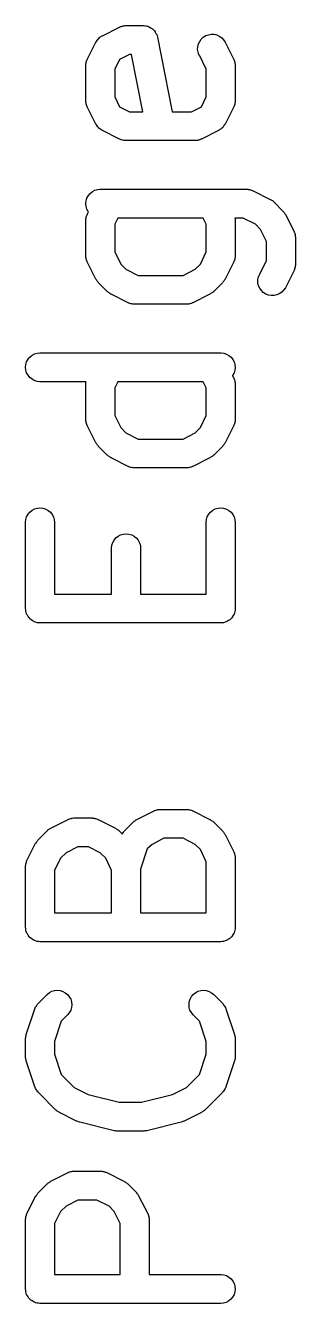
# Model space of a CAD drawing. Extents: x 103.6 to 170.3, y -92 to -56.3.
# Drawn here: x 103.632 to 104.379, y -75.964 to -72.432 of the extents above; entities that cross this region are included whole.
import ezdxf

# ---------------------------------------------------------------- set-up
doc = ezdxf.new("R2010")
doc.units = 0
doc.header["$MEASUREMENT"] = 0
doc.layers.add('BLACK', color=7, linetype='CONTINUOUS')

msp = doc.modelspace()

# ---------------------------------------------------------------- linework, layer by layer
at = {"layer": 'BLACK', "linetype": 'CONTINUOUS'}
for p, q in [((103.845, -72.4599), (103.892, -72.4361)), ((103.892, -72.4361), (103.893, -72.4359)), ((103.893, -72.4359), (103.894, -72.4355)), ((103.894, -72.4355), (103.895, -72.4349)), ((103.895, -72.4349), (103.898, -72.4341)), ((103.898, -72.4341), (103.9, -72.4332)), ((103.9, -72.4332), (103.901, -72.433)), ((103.901, -72.433), (103.903, -72.4327)), ((103.903, -72.4327), (103.905, -72.4324)), ((103.905, -72.4324), (103.908, -72.432)), ((103.908, -72.432), (103.909, -72.432)), ((103.909, -72.432), (103.91, -72.4319)), ((103.91, -72.4319), (103.958, -72.4319)), ((103.958, -72.4319), (103.962, -72.4323)), ((103.958, -72.4319), (103.958, -72.4319)), ((103.958, -72.4319), (103.958, -72.4319)), ((103.958, -72.4319), (103.958, -72.4319)), ((103.962, -72.4323), (103.966, -72.4327)), ((103.966, -72.4327), (103.966, -72.4328)), ((103.966, -72.4328), (103.966, -72.4328)), ((103.966, -72.4328), (103.97, -72.4339)), ((103.97, -72.4339), (103.973, -72.435)), ((103.973, -72.435), (103.973, -72.4351)), ((103.973, -72.4351), (103.974, -72.4351)), ((103.974, -72.4351), (103.977, -72.4369)), ((103.977, -72.4369), (103.98, -72.4387)), ((103.98, -72.4387), (103.98, -72.4388)), ((103.98, -72.4388), (103.981, -72.4389)), ((103.981, -72.4389), (103.983, -72.4413)), ((103.983, -72.4413), (103.986, -72.4437)), ((103.986, -72.4437), (103.986, -72.4438)), ((103.986, -72.4438), (103.986, -72.4439)), ((103.986, -72.4439), (103.989, -72.4468)), ((103.989, -72.4468), (103.991, -72.4497)), ((103.803, -72.5254), (103.827, -72.4778)), ((103.827, -72.4773), (103.828, -72.4766)), ((103.827, -72.4778), (103.827, -72.4773)), ((103.828, -72.4758), (103.83, -72.4733)), ((103.828, -72.4766), (103.828, -72.4758)), ((103.83, -72.4733), (103.831, -72.4708)), ((103.831, -72.4708), (103.832, -72.4702)), ((103.832, -72.4695), (103.835, -72.4674)), ((103.832, -72.4702), (103.832, -72.4695)), ((103.835, -72.4674), (103.837, -72.4652)), ((103.837, -72.4652), (103.838, -72.4647)), ((103.838, -72.4641), (103.841, -72.4625)), ((103.838, -72.4647), (103.838, -72.4641)), ((103.841, -72.4625), (103.843, -72.4607)), ((103.843, -72.4607), (103.844, -72.4604)), ((103.844, -72.4604), (103.845, -72.4599)), ((103.991, -72.4497), (103.991, -72.4499)), ((103.991, -72.4499), (103.991, -72.45)), ((103.991, -72.45), (103.993, -72.4534)), ((103.993, -72.4534), (103.995, -72.4566)), ((103.995, -72.4566), (103.995, -72.4568)), ((103.995, -72.4568), (103.995, -72.4569)), ((103.995, -72.4569), (103.996, -72.4605)), ((103.996, -72.4605), (103.997, -72.4641)), ((103.997, -72.4641), (104.038, -72.67)), ((104.109, -72.4903), (104.111, -72.4827)), ((104.111, -72.4827), (104.114, -72.4756)), ((104.114, -72.4756), (104.118, -72.4692)), ((104.118, -72.4692), (104.124, -72.4639)), ((104.124, -72.4639), (104.131, -72.4598)), ((104.131, -72.4598), (104.138, -72.4571)), ((104.138, -72.4571), (104.146, -72.4558)), ((104.146, -72.4558), (104.154, -72.456)), ((104.154, -72.456), (104.161, -72.4578)), ((104.161, -72.4578), (104.168, -72.461)), ((104.168, -72.461), (104.175, -72.4655)), ((104.175, -72.4655), (104.18, -72.4712)), ((104.18, -72.4712), (104.184, -72.4778)), ((104.184, -72.4778), (104.208, -72.5254)), ((103.92, -72.5119), (103.892, -72.5255)), ((103.925, -72.5119), (103.92, -72.5119)), ((103.957, -72.67), (103.925, -72.5119)), ((104.108, -72.4981), (104.109, -72.4903)), ((104.11, -72.5058), (104.108, -72.4981)), ((104.112, -72.5131), (104.11, -72.5058)), ((104.113, -72.5136), (104.112, -72.5131)), ((104.132, -72.5528), (104.113, -72.5136)), ((103.799, -72.5377), (103.8, -72.535)), ((103.799, -72.5404), (103.799, -72.5377)), ((103.799, -72.5416), (103.799, -72.5404)), ((103.799, -72.5428), (103.799, -72.5416)), ((103.799, -72.5433), (103.799, -72.5428)), ((103.799, -72.6386), (103.799, -72.5433)), ((103.8, -72.5327), (103.801, -72.5302)), ((103.8, -72.5339), (103.8, -72.5327)), ((103.8, -72.535), (103.8, -72.5339)), ((103.801, -72.5302), (103.802, -72.5276)), ((103.802, -72.5276), (103.803, -72.5265)), ((103.803, -72.5265), (103.803, -72.5254)), ((103.892, -72.5255), (103.879, -72.5528)), ((103.879, -72.5528), (103.879, -72.6291)), ((104.132, -72.6291), (104.132, -72.5528)), ((104.208, -72.5254), (104.208, -72.5259)), ((104.208, -72.5259), (104.209, -72.527)), ((104.209, -72.527), (104.209, -72.5281)), ((104.209, -72.5281), (104.21, -72.5307)), ((104.21, -72.5307), (104.211, -72.5333)), ((104.211, -72.5333), (104.211, -72.5344)), ((104.211, -72.5344), (104.211, -72.5356)), ((104.211, -72.5356), (104.212, -72.5383)), ((104.212, -72.5383), (104.212, -72.541)), ((104.212, -72.541), (104.212, -72.5422)), ((104.212, -72.5422), (104.212, -72.5433)), ((104.212, -72.5433), (104.212, -72.6386)), ((103.799, -72.6397), (103.799, -72.6386)), ((103.799, -72.6409), (103.799, -72.6397)), ((103.799, -72.6436), (103.799, -72.6409)), ((103.8, -72.6463), (103.799, -72.6436)), ((103.8, -72.6475), (103.8, -72.6463)), ((103.8, -72.6486), (103.8, -72.6475)), ((103.801, -72.6512), (103.8, -72.6486)), ((103.802, -72.6538), (103.801, -72.6512)), ((103.802, -72.6549), (103.802, -72.6538)), ((103.803, -72.656), (103.802, -72.6549)), ((103.803, -72.6565), (103.803, -72.656)), ((103.827, -72.7041), (103.803, -72.6565)), ((103.879, -72.6291), (103.892, -72.6564)), ((103.892, -72.6564), (103.92, -72.67)), ((104.091, -72.67), (104.119, -72.6564)), ((104.119, -72.6564), (104.132, -72.6291)), ((104.208, -72.6565), (104.184, -72.7041)), ((104.209, -72.6543), (104.208, -72.6554)), ((104.208, -72.6554), (104.208, -72.6565)), ((104.21, -72.6517), (104.209, -72.6543)), ((104.211, -72.6492), (104.21, -72.6517)), ((104.212, -72.6442), (104.211, -72.6469)), ((104.211, -72.6469), (104.211, -72.648)), ((104.211, -72.648), (104.211, -72.6492)), ((104.212, -72.6386), (104.212, -72.6391)), ((104.212, -72.6391), (104.212, -72.6403)), ((104.212, -72.6403), (104.212, -72.6415)), ((104.212, -72.6415), (104.212, -72.6442)), ((103.92, -72.67), (103.957, -72.67)), ((104.038, -72.67), (104.091, -72.67)), ((103.827, -72.7048), (103.827, -72.7041)), ((103.828, -72.7056), (103.827, -72.7048)), ((103.829, -72.7081), (103.828, -72.7056)), ((103.831, -72.7107), (103.829, -72.7081)), ((103.832, -72.7113), (103.831, -72.7107)), ((103.832, -72.712), (103.832, -72.7113)), ((103.834, -72.7141), (103.832, -72.712)), ((103.836, -72.7164), (103.834, -72.7141)), ((103.837, -72.7169), (103.836, -72.7164)), ((103.838, -72.7175), (103.837, -72.7169)), ((103.84, -72.7191), (103.838, -72.7175)), ((103.843, -72.7209), (103.84, -72.7191)), ((103.844, -72.7212), (103.843, -72.7209)), ((103.844, -72.7217), (103.844, -72.7212)), ((103.845, -72.722), (103.844, -72.7217)), ((103.892, -72.7458), (103.845, -72.722)), ((104.166, -72.722), (104.119, -72.7458)), ((104.167, -72.7215), (104.166, -72.722)), ((104.168, -72.7212), (104.167, -72.7215)), ((104.17, -72.7194), (104.168, -72.7212)), ((104.173, -72.7178), (104.17, -72.7194)), ((104.174, -72.7172), (104.173, -72.7178)), ((104.176, -72.7146), (104.174, -72.7167)), ((104.174, -72.7167), (104.174, -72.7172)), ((104.179, -72.7125), (104.176, -72.7146)), ((104.18, -72.7111), (104.179, -72.7117)), ((104.179, -72.7117), (104.179, -72.7125)), ((104.181, -72.7086), (104.18, -72.7111)), ((104.183, -72.7061), (104.181, -72.7086)), ((104.184, -72.7046), (104.183, -72.7053)), ((104.183, -72.7053), (104.183, -72.7061)), ((104.184, -72.7041), (104.184, -72.7046)), ((103.893, -72.7462), (103.892, -72.7458)), ((103.895, -72.7468), (103.893, -72.7462)), ((103.897, -72.7476), (103.895, -72.7468)), ((103.9, -72.7486), (103.897, -72.7476)), ((103.901, -72.7488), (103.9, -72.7486)), ((103.902, -72.7491), (103.901, -72.7488)), ((103.905, -72.7494), (103.902, -72.7491)), ((103.907, -72.7499), (103.905, -72.7494)), ((103.909, -72.7499), (103.907, -72.7499)), ((103.91, -72.75), (103.909, -72.7499)), ((104.101, -72.75), (103.91, -72.75)), ((103.91, -72.75), (103.91, -72.75)), ((104.102, -72.7499), (104.101, -72.75)), ((104.103, -72.7499), (104.102, -72.7499)), ((104.106, -72.7495), (104.103, -72.7499)), ((104.109, -72.7492), (104.106, -72.7495)), ((104.11, -72.7489), (104.109, -72.7492)), ((104.111, -72.7487), (104.11, -72.7489)), ((104.113, -72.7478), (104.111, -72.7487)), ((104.116, -72.747), (104.113, -72.7478)), ((104.117, -72.7464), (104.116, -72.747)), ((104.118, -72.746), (104.117, -72.7464)), ((104.119, -72.7458), (104.118, -72.746)), ((103.802, -72.9088), (103.806, -72.9019)), ((103.806, -72.9019), (103.811, -72.8959)), ((103.811, -72.8959), (103.817, -72.891)), ((103.817, -72.891), (103.824, -72.8873)), ((103.824, -72.8873), (103.831, -72.885)), ((103.831, -72.885), (103.839, -72.8843)), ((103.839, -72.8843), (104.244, -72.8843)), ((104.244, -72.8843), (104.245, -72.8844)), ((104.244, -72.8843), (104.244, -72.8843)), ((104.245, -72.8844), (104.247, -72.8844)), ((104.247, -72.8844), (104.249, -72.8849)), ((104.249, -72.8849), (104.252, -72.8852)), ((104.252, -72.8852), (104.253, -72.8855)), ((104.253, -72.8855), (104.254, -72.8857)), ((104.254, -72.8857), (104.257, -72.8867)), ((104.257, -72.8867), (104.259, -72.8875)), ((104.259, -72.8875), (104.26, -72.8881)), ((104.26, -72.8881), (104.262, -72.8885)), ((104.262, -72.8885), (104.309, -72.9123)), ((103.799, -72.924), (103.8, -72.9162)), ((103.8, -72.9318), (103.799, -72.924)), ((103.8, -72.9162), (103.802, -72.9088)), ((103.802, -72.9393), (103.8, -72.9318)), ((103.805, -72.9462), (103.802, -72.9393)), ((104.309, -72.9123), (104.31, -72.9126)), ((104.31, -72.9126), (104.312, -72.9138)), ((104.312, -72.9138), (104.313, -72.9149)), ((104.313, -72.9149), (104.315, -72.9159)), ((104.315, -72.9159), (104.316, -72.9168)), ((104.316, -72.9168), (104.318, -72.9184)), ((104.318, -72.9184), (104.32, -72.9198)), ((104.32, -72.9198), (104.343, -72.9436)), ((104.343, -72.9436), (104.344, -72.944)), ((104.344, -72.944), (104.345, -72.9458)), ((103.799, -72.9663), (103.8, -72.9636)), ((103.799, -72.969), (103.799, -72.9663)), ((103.799, -72.9702), (103.799, -72.969)), ((103.799, -72.9713), (103.799, -72.9702)), ((103.799, -72.9719), (103.799, -72.9713)), ((103.799, -73.0671), (103.799, -72.9719)), ((103.8, -72.9613), (103.801, -72.9588)), ((103.8, -72.9625), (103.8, -72.9613)), ((103.8, -72.9636), (103.8, -72.9625)), ((103.801, -72.9588), (103.802, -72.9561)), ((103.802, -72.9561), (103.803, -72.9551)), ((103.803, -72.954), (103.806, -72.9474)), ((103.803, -72.9551), (103.803, -72.954)), ((103.806, -72.9474), (103.805, -72.9462)), ((103.887, -72.9643), (103.879, -72.9813)), ((104.124, -72.9643), (103.887, -72.9643)), ((104.132, -72.9813), (104.124, -72.9643)), ((104.234, -72.9643), (104.211, -72.9643)), ((104.211, -72.9643), (104.212, -72.9669)), ((104.212, -72.9669), (104.212, -72.9696)), ((104.212, -72.9696), (104.212, -72.9707)), ((104.212, -72.9707), (104.212, -72.9719)), ((104.212, -72.9719), (104.212, -73.0671)), ((104.268, -72.981), (104.234, -72.9643)), ((104.345, -72.9458), (104.347, -72.9474)), ((104.347, -72.9474), (104.348, -72.9488)), ((104.348, -72.9488), (104.349, -72.9501)), ((104.349, -72.9501), (104.35, -72.9521)), ((104.35, -72.9521), (104.351, -72.954)), ((104.351, -72.954), (104.375, -73.0016)), ((103.879, -72.9813), (103.879, -73.0577)), ((104.132, -73.0577), (104.132, -72.9813)), ((104.282, -72.9956), (104.268, -72.981)), ((104.299, -73.029), (104.282, -72.9956)), ((104.375, -73.0016), (104.375, -73.0021)), ((104.375, -73.0021), (104.375, -73.0032)), ((104.375, -73.0032), (104.376, -73.0043)), ((104.376, -73.0043), (104.377, -73.0069)), ((104.377, -73.0069), (104.378, -73.0095)), ((104.378, -73.0095), (104.378, -73.0106)), ((104.378, -73.0106), (104.378, -73.0118)), ((104.378, -73.0118), (104.378, -73.0145)), ((104.378, -73.0145), (104.379, -73.0172)), ((104.299, -73.0815), (104.299, -73.029)), ((104.379, -73.0172), (104.379, -73.0184)), ((104.379, -73.0184), (104.379, -73.0195)), ((104.379, -73.0195), (104.379, -73.091)), ((103.799, -73.0683), (103.799, -73.0671)), ((103.799, -73.0695), (103.799, -73.0683)), ((103.799, -73.0722), (103.799, -73.0695)), ((103.8, -73.0749), (103.799, -73.0722)), ((103.8, -73.076), (103.8, -73.0749)), ((103.8, -73.0772), (103.8, -73.076)), ((103.801, -73.0798), (103.8, -73.0772)), ((103.802, -73.0824), (103.801, -73.0798)), ((103.802, -73.0834), (103.802, -73.0824)), ((103.803, -73.0845), (103.802, -73.0834)), ((103.803, -73.085), (103.803, -73.0845)), ((103.827, -73.1326), (103.803, -73.085)), ((103.879, -73.0577), (103.896, -73.0911)), ((104.116, -73.0911), (104.132, -73.0577)), ((104.208, -73.085), (104.184, -73.1326)), ((104.209, -73.0829), (104.208, -73.0839)), ((104.208, -73.0839), (104.208, -73.085)), ((104.21, -73.0803), (104.209, -73.0829)), ((104.211, -73.0777), (104.21, -73.0803)), ((104.212, -73.0727), (104.211, -73.0755)), ((104.211, -73.0755), (104.211, -73.0766)), ((104.211, -73.0766), (104.211, -73.0777)), ((104.212, -73.0671), (104.212, -73.0677)), ((104.212, -73.0677), (104.212, -73.0689)), ((104.212, -73.0689), (104.212, -73.07)), ((104.212, -73.07), (104.212, -73.0727)), ((104.279, -73.1207), (104.299, -73.0815)), ((103.896, -73.0911), (103.91, -73.1057)), ((103.91, -73.1057), (103.944, -73.1224)), ((104.068, -73.1224), (104.101, -73.1057)), ((104.101, -73.1057), (104.116, -73.0911)), ((104.375, -73.1088), (104.351, -73.1565)), ((104.376, -73.1067), (104.375, -73.1077)), ((104.375, -73.1077), (104.375, -73.1088)), ((104.377, -73.1016), (104.376, -73.1041)), ((104.376, -73.1041), (104.376, -73.1067)), ((104.378, -73.1004), (104.377, -73.1016)), ((104.379, -73.0939), (104.378, -73.0966)), ((104.378, -73.0966), (104.378, -73.0993)), ((104.378, -73.0993), (104.378, -73.1004)), ((104.379, -73.091), (104.379, -73.0915)), ((104.379, -73.0915), (104.379, -73.0927)), ((104.379, -73.0927), (104.379, -73.0939)), ((103.828, -73.1345), (103.827, -73.1326)), ((103.829, -73.1365), (103.828, -73.1345)), ((103.83, -73.1379), (103.829, -73.1365)), ((103.831, -73.1393), (103.83, -73.1379)), ((103.833, -73.1409), (103.831, -73.1393)), ((103.834, -73.1426), (103.833, -73.1409)), ((103.834, -73.143), (103.834, -73.1426)), ((103.858, -73.1669), (103.834, -73.143)), ((103.944, -73.1224), (104.068, -73.1224)), ((104.177, -73.143), (104.153, -73.1669)), ((104.178, -73.1413), (104.177, -73.143)), ((104.18, -73.1397), (104.178, -73.1413)), ((104.181, -73.1383), (104.18, -73.1397)), ((104.182, -73.137), (104.181, -73.1383)), ((104.183, -73.135), (104.182, -73.137)), ((104.184, -73.1331), (104.183, -73.135)), ((104.184, -73.1326), (104.184, -73.1331)), ((104.275, -73.1357), (104.276, -73.128)), ((104.275, -73.1435), (104.275, -73.1357)), ((104.277, -73.1511), (104.275, -73.1435)), ((104.276, -73.128), (104.279, -73.1207)), ((104.28, -73.1582), (104.277, -73.1511)), ((103.86, -73.1683), (103.858, -73.1669)), ((103.862, -73.1698), (103.86, -73.1683)), ((103.863, -73.1708), (103.862, -73.1698)), ((103.864, -73.1718), (103.863, -73.1708)), ((103.866, -73.1729), (103.864, -73.1718)), ((103.868, -73.1741), (103.866, -73.1729)), ((103.869, -73.1743), (103.868, -73.1741)), ((103.916, -73.1982), (103.869, -73.1743)), ((104.142, -73.1743), (104.095, -73.1982)), ((104.144, -73.1732), (104.142, -73.1743)), ((104.146, -73.1721), (104.144, -73.1732)), ((104.148, -73.1711), (104.146, -73.1721)), ((104.149, -73.1702), (104.148, -73.1711)), ((104.151, -73.1686), (104.149, -73.1702)), ((104.152, -73.1672), (104.151, -73.1686)), ((104.153, -73.1669), (104.152, -73.1672)), ((104.285, -73.1646), (104.28, -73.1582)), ((104.29, -73.17), (104.285, -73.1646)), ((104.297, -73.1742), (104.29, -73.17)), ((104.304, -73.1771), (104.297, -73.1742)), ((104.312, -73.1784), (104.304, -73.1771)), ((104.32, -73.1783), (104.312, -73.1784)), ((104.327, -73.1766), (104.32, -73.1783)), ((104.334, -73.1735), (104.327, -73.1766)), ((104.341, -73.1691), (104.334, -73.1735)), ((104.346, -73.1635), (104.341, -73.1691)), ((104.351, -73.157), (104.346, -73.1635)), ((104.351, -73.1565), (104.351, -73.157)), ((103.917, -73.1986), (103.916, -73.1982)), ((103.918, -73.1991), (103.917, -73.1986)), ((103.921, -73.2), (103.918, -73.1991)), ((103.923, -73.2009), (103.921, -73.2)), ((103.925, -73.2011), (103.923, -73.2009)), ((103.926, -73.2015), (103.925, -73.2011)), ((103.929, -73.2018), (103.926, -73.2015)), ((103.931, -73.2023), (103.929, -73.2018)), ((103.932, -73.2022), (103.931, -73.2023)), ((103.934, -73.2024), (103.932, -73.2022)), ((104.077, -73.2024), (103.934, -73.2024)), ((103.934, -73.2024), (103.934, -73.2024)), ((104.078, -73.2023), (104.077, -73.2024)), ((104.079, -73.2023), (104.078, -73.2023)), ((104.082, -73.2019), (104.079, -73.2023)), ((104.085, -73.2016), (104.082, -73.2019)), ((104.086, -73.2013), (104.085, -73.2016)), ((104.087, -73.2011), (104.086, -73.2013)), ((104.09, -73.2002), (104.087, -73.2011)), ((104.092, -73.1994), (104.09, -73.2002)), ((104.093, -73.1988), (104.092, -73.1994)), ((104.094, -73.1984), (104.093, -73.1988)), ((104.095, -73.1982), (104.094, -73.1984)), ((103.633, -73.3686), (103.635, -73.3612)), ((103.635, -73.3612), (103.639, -73.3543)), ((103.639, -73.3543), (103.644, -73.3483)), ((103.644, -73.3483), (103.65, -73.3433)), ((103.65, -73.3433), (103.657, -73.3397)), ((103.657, -73.3397), (103.664, -73.3374)), ((103.664, -73.3374), (103.672, -73.3367)), ((103.672, -73.3367), (104.172, -73.3367)), ((104.172, -73.3367), (104.173, -73.3367)), ((104.173, -73.3367), (104.181, -73.3375)), ((104.181, -73.3375), (104.188, -73.3399)), ((104.188, -73.3399), (104.195, -73.3437)), ((104.195, -73.3437), (104.201, -73.3487)), ((104.201, -73.3487), (104.206, -73.3548)), ((104.206, -73.3548), (104.209, -73.3617)), ((104.209, -73.3617), (104.211, -73.3692)), ((103.632, -73.3764), (103.633, -73.3686)), ((103.633, -73.3842), (103.632, -73.3764)), ((103.635, -73.3916), (103.633, -73.3842)), ((103.639, -73.3986), (103.635, -73.3916)), ((103.644, -73.4047), (103.639, -73.3986)), ((104.209, -73.3922), (104.205, -73.399)), ((104.205, -73.399), (104.205, -73.3998)), ((104.205, -73.3998), (104.208, -73.4064)), ((104.211, -73.3847), (104.209, -73.3922)), ((104.211, -73.3692), (104.212, -73.3769)), ((104.212, -73.3769), (104.211, -73.3847)), ((103.65, -73.4097), (103.644, -73.4047)), ((103.656, -73.4134), (103.65, -73.4097)), ((103.664, -73.4158), (103.656, -73.4134)), ((103.672, -73.4167), (103.664, -73.4158)), ((103.8, -73.4167), (103.672, -73.4167)), ((103.672, -73.4167), (103.672, -73.4167)), ((103.799, -73.4187), (103.8, -73.4167)), ((103.799, -73.4214), (103.799, -73.4187)), ((103.799, -73.4226), (103.799, -73.4214)), ((103.799, -73.4237), (103.799, -73.4226)), ((103.799, -73.4243), (103.799, -73.4237)), ((103.799, -73.5195), (103.799, -73.4243)), ((103.887, -73.4167), (103.879, -73.4337)), ((103.879, -73.4337), (103.879, -73.5101)), ((104.124, -73.4167), (103.887, -73.4167)), ((104.132, -73.4337), (104.124, -73.4167)), ((104.132, -73.5101), (104.132, -73.4337)), ((104.208, -73.4064), (104.208, -73.4069)), ((104.208, -73.4069), (104.209, -73.408)), ((104.209, -73.408), (104.209, -73.409)), ((104.209, -73.409), (104.21, -73.4117)), ((104.21, -73.4117), (104.211, -73.4142)), ((104.211, -73.4142), (104.211, -73.4154)), ((104.211, -73.4154), (104.211, -73.4165)), ((104.211, -73.4165), (104.212, -73.4192)), ((104.212, -73.4192), (104.212, -73.4219)), ((104.212, -73.4219), (104.212, -73.4231)), ((104.212, -73.4231), (104.212, -73.4243)), ((104.212, -73.4243), (104.212, -73.5195)), ((103.799, -73.5207), (103.799, -73.5195)), ((103.799, -73.5219), (103.799, -73.5207)), ((103.799, -73.5246), (103.799, -73.5219)), ((103.8, -73.5273), (103.799, -73.5246)), ((103.8, -73.5284), (103.8, -73.5273)), ((103.8, -73.5296), (103.8, -73.5284)), ((103.801, -73.5321), (103.8, -73.5296)), ((103.802, -73.5348), (103.801, -73.5321)), ((103.802, -73.5358), (103.802, -73.5348)), ((103.803, -73.5369), (103.802, -73.5358)), ((103.803, -73.5374), (103.803, -73.5369)), ((103.827, -73.585), (103.803, -73.5374)), ((103.879, -73.5101), (103.896, -73.5434)), ((103.896, -73.5434), (103.91, -73.5581)), ((104.101, -73.5581), (104.116, -73.5434)), ((104.116, -73.5434), (104.132, -73.5101)), ((104.208, -73.5374), (104.184, -73.585)), ((104.209, -73.5353), (104.208, -73.5363)), ((104.208, -73.5363), (104.208, -73.5374)), ((104.21, -73.5327), (104.209, -73.5353)), ((104.211, -73.5301), (104.21, -73.5327)), ((104.212, -73.5251), (104.211, -73.5278)), ((104.211, -73.5278), (104.211, -73.529)), ((104.211, -73.529), (104.211, -73.5301)), ((104.212, -73.5195), (104.212, -73.5201)), ((104.212, -73.5201), (104.212, -73.5212)), ((104.212, -73.5212), (104.212, -73.5224)), ((104.212, -73.5224), (104.212, -73.5251)), ((103.91, -73.5581), (103.944, -73.5748)), ((103.944, -73.5748), (104.068, -73.5748)), ((104.068, -73.5748), (104.101, -73.5581)), ((103.828, -73.5869), (103.827, -73.585)), ((103.829, -73.5889), (103.828, -73.5869)), ((103.83, -73.5902), (103.829, -73.5889)), ((103.831, -73.5916), (103.83, -73.5902)), ((103.833, -73.5933), (103.831, -73.5916)), ((103.834, -73.595), (103.833, -73.5933)), ((103.834, -73.5954), (103.834, -73.595)), ((103.858, -73.6192), (103.834, -73.5954)), ((104.177, -73.5954), (104.153, -73.6192)), ((104.178, -73.5937), (104.177, -73.5954)), ((104.18, -73.5921), (104.178, -73.5937)), ((104.181, -73.5907), (104.18, -73.5921)), ((104.182, -73.5894), (104.181, -73.5907)), ((104.183, -73.5874), (104.182, -73.5894)), ((104.184, -73.5855), (104.183, -73.5874)), ((104.184, -73.585), (104.184, -73.5855)), ((103.86, -73.6207), (103.858, -73.6192)), ((103.862, -73.6222), (103.86, -73.6207)), ((103.863, -73.6231), (103.862, -73.6222)), ((103.864, -73.6242), (103.863, -73.6231)), ((103.866, -73.6253), (103.864, -73.6242)), ((103.868, -73.6265), (103.866, -73.6253)), ((103.869, -73.6267), (103.868, -73.6265)), ((103.916, -73.6505), (103.869, -73.6267)), ((103.917, -73.651), (103.916, -73.6505)), ((104.095, -73.6505), (104.094, -73.6508)), ((104.142, -73.6267), (104.095, -73.6505)), ((104.144, -73.6255), (104.142, -73.6267)), ((104.146, -73.6245), (104.144, -73.6255)), ((104.148, -73.6235), (104.146, -73.6245)), ((104.149, -73.6226), (104.148, -73.6235)), ((104.151, -73.621), (104.149, -73.6226)), ((104.152, -73.6196), (104.151, -73.621)), ((104.153, -73.6192), (104.152, -73.6196)), ((103.918, -73.6515), (103.917, -73.651)), ((103.921, -73.6524), (103.918, -73.6515)), ((103.923, -73.6533), (103.921, -73.6524)), ((103.925, -73.6535), (103.923, -73.6533)), ((103.926, -73.6539), (103.925, -73.6535)), ((103.929, -73.6542), (103.926, -73.6539)), ((103.931, -73.6547), (103.929, -73.6542)), ((103.932, -73.6546), (103.931, -73.6547)), ((103.934, -73.6548), (103.932, -73.6546)), ((104.077, -73.6548), (103.934, -73.6548)), ((103.934, -73.6548), (103.934, -73.6548)), ((104.078, -73.6546), (104.077, -73.6548)), ((104.079, -73.6547), (104.078, -73.6546)), ((104.082, -73.6543), (104.079, -73.6547)), ((104.085, -73.654), (104.082, -73.6543)), ((104.086, -73.6537), (104.085, -73.654)), ((104.087, -73.6535), (104.086, -73.6537)), ((104.09, -73.6525), (104.087, -73.6535)), ((104.092, -73.6517), (104.09, -73.6525)), ((104.093, -73.6512), (104.092, -73.6517)), ((104.094, -73.6508), (104.093, -73.6512)), ((103.633, -73.7969), (103.635, -73.7895)), ((103.635, -73.7895), (103.639, -73.7826)), ((103.639, -73.7826), (103.644, -73.7767)), ((103.644, -73.7767), (103.65, -73.7718)), ((103.65, -73.7718), (103.657, -73.7682)), ((103.657, -73.7682), (103.665, -73.7659)), ((103.665, -73.7659), (103.672, -73.7652)), ((103.672, -73.7652), (103.68, -73.7661)), ((103.68, -73.7661), (103.688, -73.7684)), ((103.688, -73.7684), (103.695, -73.7721)), ((103.695, -73.7721), (103.701, -73.7771)), ((103.701, -73.7771), (103.706, -73.7831)), ((103.706, -73.7831), (103.709, -73.79)), ((103.709, -73.79), (103.711, -73.7975)), ((104.133, -73.7969), (104.135, -73.7895)), ((104.135, -73.7895), (104.139, -73.7826)), ((104.139, -73.7826), (104.144, -73.7767)), ((104.144, -73.7767), (104.15, -73.7718)), ((104.15, -73.7718), (104.157, -73.7682)), ((104.157, -73.7682), (104.165, -73.7659)), ((104.165, -73.7659), (104.172, -73.7652)), ((104.172, -73.7652), (104.18, -73.7661)), ((104.18, -73.7661), (104.188, -73.7684)), ((104.188, -73.7684), (104.195, -73.7721)), ((104.195, -73.7721), (104.201, -73.7771)), ((104.201, -73.7771), (104.206, -73.7831)), ((104.206, -73.7831), (104.209, -73.79)), ((104.209, -73.79), (104.211, -73.7975)), ((103.632, -73.8047), (103.633, -73.7969)), ((103.632, -73.8052), (103.632, -73.8047)), ((103.632, -74.0433), (103.632, -73.8052)), ((103.711, -73.7975), (103.712, -73.8052)), ((103.712, -73.8052), (103.712, -74.0033)), ((104.132, -73.8047), (104.133, -73.7969)), ((104.132, -73.8052), (104.132, -73.8047)), ((104.132, -74.0033), (104.132, -73.8052)), ((104.211, -73.7975), (104.212, -73.8052)), ((104.212, -73.8052), (104.212, -74.0433)), ((103.871, -73.8683), (103.874, -73.8609)), ((103.874, -73.8609), (103.877, -73.8541)), ((103.877, -73.8541), (103.882, -73.8481)), ((103.882, -73.8481), (103.888, -73.8432)), ((103.888, -73.8432), (103.895, -73.8396)), ((103.895, -73.8396), (103.903, -73.8374)), ((103.903, -73.8374), (103.911, -73.8367)), ((103.911, -73.8367), (103.918, -73.8375)), ((103.918, -73.8375), (103.926, -73.8398)), ((103.926, -73.8398), (103.933, -73.8435)), ((103.933, -73.8435), (103.939, -73.8485)), ((103.939, -73.8485), (103.944, -73.8545)), ((103.944, -73.8545), (103.947, -73.8614)), ((103.947, -73.8614), (103.95, -73.8689)), ((103.87, -73.8761), (103.871, -73.8683)), ((103.87, -73.8767), (103.87, -73.8761)), ((103.87, -74.0033), (103.87, -73.8767)), ((103.95, -73.8689), (103.95, -73.8767)), ((103.95, -73.8767), (103.95, -74.0033)), ((103.712, -74.0033), (103.87, -74.0033)), ((103.95, -74.0033), (104.132, -74.0033)), ((103.633, -74.0471), (103.632, -74.0433)), ((103.633, -74.0508), (103.633, -74.0471)), ((103.633, -74.051), (103.633, -74.0508)), ((103.633, -74.0511), (103.633, -74.051)), ((103.634, -74.0548), (103.633, -74.0511)), ((103.635, -74.0583), (103.634, -74.0548)), ((103.635, -74.0584), (103.635, -74.0583)), ((103.635, -74.0586), (103.635, -74.0584)), ((103.637, -74.0619), (103.635, -74.0586)), ((103.639, -74.0652), (103.637, -74.0619)), ((103.639, -74.0653), (103.639, -74.0652)), ((103.639, -74.0655), (103.639, -74.0653)), ((103.641, -74.0683), (103.639, -74.0655)), ((103.644, -74.0713), (103.641, -74.0683)), ((103.644, -74.0714), (103.644, -74.0713)), ((103.644, -74.0715), (103.644, -74.0714)), ((103.647, -74.0739), (103.644, -74.0715)), ((103.65, -74.0763), (103.647, -74.0739)), ((104.197, -74.0743), (104.194, -74.0767)), ((104.2, -74.0719), (104.197, -74.0743)), ((104.203, -74.0688), (104.2, -74.0717)), ((104.2, -74.0717), (104.2, -74.0718)), ((104.2, -74.0718), (104.2, -74.0719)), ((104.205, -74.0659), (104.203, -74.0688)), ((104.207, -74.0623), (104.205, -74.0657)), ((104.205, -74.0657), (104.205, -74.0658)), ((104.205, -74.0658), (104.205, -74.0659)), ((104.209, -74.0591), (104.207, -74.0623)), ((104.21, -74.0552), (104.209, -74.0588)), ((104.209, -74.0588), (104.209, -74.059)), ((104.209, -74.059), (104.209, -74.0591)), ((104.211, -74.0516), (104.21, -74.0552)), ((104.212, -74.0476), (104.211, -74.0514)), ((104.211, -74.0514), (104.211, -74.0515)), ((104.211, -74.0515), (104.211, -74.0516)), ((104.212, -74.0433), (104.212, -74.0436)), ((104.212, -74.0436), (104.212, -74.0436)), ((104.212, -74.0436), (104.212, -74.0436)), ((104.212, -74.0436), (104.212, -74.0439)), ((104.212, -74.0439), (104.212, -74.0476)), ((103.65, -74.0764), (103.65, -74.0763)), ((103.65, -74.0765), (103.65, -74.0764)), ((103.653, -74.0783), (103.65, -74.0765)), ((103.656, -74.0801), (103.653, -74.0783)), ((103.657, -74.0801), (103.656, -74.0801)), ((103.657, -74.0802), (103.657, -74.0801)), ((103.66, -74.0813), (103.657, -74.0802)), ((103.664, -74.0825), (103.66, -74.0813)), ((103.668, -74.0829), (103.664, -74.0825)), ((103.664, -74.0825), (103.664, -74.0825)), ((103.664, -74.0825), (103.664, -74.0825)), ((103.672, -74.0833), (103.668, -74.0829)), ((104.172, -74.0833), (103.672, -74.0833)), ((103.672, -74.0833), (103.672, -74.0833)), ((103.672, -74.0833), (103.672, -74.0833)), ((103.672, -74.0833), (103.672, -74.0833)), ((103.672, -74.0833), (103.672, -74.0833)), ((104.176, -74.083), (104.172, -74.0833)), ((104.18, -74.0826), (104.176, -74.083)), ((104.184, -74.0815), (104.18, -74.0826)), ((104.18, -74.0826), (104.18, -74.0826)), ((104.18, -74.0826), (104.18, -74.0826)), ((104.187, -74.0804), (104.184, -74.0815)), ((104.191, -74.0785), (104.187, -74.0803)), ((104.187, -74.0803), (104.187, -74.0804)), ((104.187, -74.0804), (104.187, -74.0804)), ((104.194, -74.0768), (104.191, -74.0785)), ((104.194, -74.0767), (104.194, -74.0767)), ((104.194, -74.0767), (104.194, -74.0768)), ((103.94, -74.6266), (103.988, -74.6028)), ((103.988, -74.6025), (103.989, -74.6021)), ((103.988, -74.6028), (103.988, -74.6025)), ((103.989, -74.6021), (103.99, -74.6016)), ((103.99, -74.6016), (103.993, -74.6008)), ((103.993, -74.6008), (103.995, -74.5999)), ((103.995, -74.5999), (103.997, -74.5997)), ((103.997, -74.5997), (103.998, -74.5993)), ((103.998, -74.5993), (104, -74.5991)), ((104, -74.5991), (104.003, -74.5986)), ((104.003, -74.5986), (104.004, -74.5987)), ((104.004, -74.5987), (104.006, -74.5986)), ((104.006, -74.5986), (104.077, -74.5986)), ((104.077, -74.5986), (104.078, -74.5986)), ((104.078, -74.5986), (104.079, -74.5987)), ((104.079, -74.5987), (104.08, -74.5987)), ((104.08, -74.5987), (104.083, -74.5991)), ((104.083, -74.5991), (104.085, -74.5994)), ((104.085, -74.5994), (104.086, -74.5998)), ((104.086, -74.5998), (104.088, -74.6)), ((104.088, -74.6), (104.09, -74.601)), ((104.09, -74.601), (104.093, -74.6018)), ((104.093, -74.6018), (104.094, -74.6024)), ((104.094, -74.6024), (104.095, -74.6028)), ((104.095, -74.6028), (104.142, -74.6266)), ((103.702, -74.6504), (103.75, -74.6266)), ((103.75, -74.6264), (103.751, -74.626)), ((103.75, -74.6266), (103.75, -74.6264)), ((103.751, -74.626), (103.752, -74.6254)), ((103.752, -74.6254), (103.755, -74.6246)), ((103.755, -74.6246), (103.757, -74.6237)), ((103.757, -74.6237), (103.759, -74.6235)), ((103.759, -74.6235), (103.76, -74.6231)), ((103.76, -74.6231), (103.762, -74.6229)), ((103.762, -74.6229), (103.765, -74.6224)), ((103.765, -74.6224), (103.766, -74.6225)), ((103.766, -74.6225), (103.767, -74.6224)), ((103.767, -74.6224), (103.815, -74.6224)), ((103.815, -74.6224), (103.816, -74.6224)), ((103.816, -74.6224), (103.817, -74.6225)), ((103.817, -74.6225), (103.818, -74.6225)), ((103.818, -74.6225), (103.821, -74.623)), ((103.821, -74.623), (103.823, -74.6233)), ((103.823, -74.6233), (103.824, -74.6236)), ((103.824, -74.6236), (103.826, -74.6238)), ((103.826, -74.6238), (103.828, -74.6248)), ((103.828, -74.6248), (103.831, -74.6256)), ((103.831, -74.6256), (103.832, -74.6262)), ((103.832, -74.6262), (103.833, -74.6266)), ((103.833, -74.6266), (103.881, -74.6504)), ((103.906, -74.6579), (103.93, -74.6341)), ((103.93, -74.6337), (103.932, -74.6323)), ((103.93, -74.6341), (103.93, -74.6337)), ((103.932, -74.6323), (103.933, -74.6308)), ((103.933, -74.6308), (103.935, -74.6299)), ((103.935, -74.6299), (103.936, -74.6288)), ((103.936, -74.6288), (103.938, -74.6278)), ((103.938, -74.6278), (103.94, -74.6266)), ((104.142, -74.6266), (104.143, -74.6269)), ((104.143, -74.6269), (104.145, -74.6281)), ((104.145, -74.6281), (104.147, -74.6291)), ((104.147, -74.6291), (104.148, -74.6302)), ((104.148, -74.6302), (104.15, -74.6311)), ((104.15, -74.6311), (104.151, -74.6327)), ((104.151, -74.6327), (104.153, -74.6341)), ((104.153, -74.6341), (104.177, -74.6579)), ((103.668, -74.6817), (103.692, -74.6579)), ((103.692, -74.6575), (103.694, -74.6561)), ((103.692, -74.6579), (103.692, -74.6575)), ((103.694, -74.6561), (103.695, -74.6546)), ((103.695, -74.6546), (103.697, -74.6537)), ((103.697, -74.6537), (103.698, -74.6526)), ((103.698, -74.6526), (103.7, -74.6516)), ((103.7, -74.6516), (103.702, -74.6504)), ((103.881, -74.6504), (103.881, -74.6507)), ((103.881, -74.6507), (103.883, -74.6519)), ((103.883, -74.6519), (103.885, -74.653)), ((103.885, -74.653), (103.886, -74.654)), ((103.886, -74.654), (103.888, -74.6549)), ((103.888, -74.6549), (103.889, -74.6565)), ((103.889, -74.6565), (103.891, -74.6579)), ((103.891, -74.6579), (103.899, -74.6664)), ((103.899, -74.6664), (103.9, -74.6659)), ((103.9, -74.665), (103.901, -74.6639)), ((103.9, -74.6659), (103.9, -74.665)), ((103.901, -74.6639), (103.903, -74.6618)), ((103.903, -74.6618), (103.904, -74.6596)), ((103.904, -74.6596), (103.905, -74.6588)), ((103.905, -74.6588), (103.906, -74.6579)), ((104.177, -74.6579), (104.177, -74.6583)), ((104.177, -74.6583), (104.178, -74.6601)), ((104.178, -74.6601), (104.18, -74.6617)), ((104.18, -74.6617), (104.181, -74.6631)), ((104.181, -74.6631), (104.182, -74.6644)), ((104.182, -74.6644), (104.183, -74.6664)), ((104.183, -74.6664), (104.184, -74.6683)), ((104.184, -74.6683), (104.208, -74.7159)), ((103.636, -74.7397), (103.66, -74.6921)), ((103.66, -74.6916), (103.662, -74.6897)), ((103.66, -74.6921), (103.66, -74.6916)), ((103.662, -74.6897), (103.663, -74.6877)), ((103.663, -74.6877), (103.664, -74.6865)), ((103.664, -74.6865), (103.665, -74.6851)), ((103.665, -74.6851), (103.666, -74.6835)), ((103.666, -74.6835), (103.668, -74.6817)), ((103.777, -74.7024), (103.744, -74.7191)), ((103.806, -74.7024), (103.777, -74.7024)), ((103.839, -74.7191), (103.806, -74.7024)), ((103.969, -74.7078), (103.95, -74.7641)), ((103.982, -74.6953), (103.969, -74.7078)), ((104.015, -74.6786), (103.982, -74.6953)), ((104.068, -74.6786), (104.015, -74.6786)), ((104.101, -74.6953), (104.068, -74.6786)), ((104.116, -74.7099), (104.101, -74.6953)), ((104.132, -74.7433), (104.116, -74.7099)), ((103.634, -74.747), (103.635, -74.7445)), ((103.635, -74.7419), (103.636, -74.7408)), ((103.635, -74.7445), (103.635, -74.7419)), ((103.636, -74.7408), (103.636, -74.7397)), ((103.729, -74.7337), (103.712, -74.7671)), ((103.744, -74.7191), (103.729, -74.7337)), ((103.854, -74.7337), (103.839, -74.7191)), ((103.87, -74.7671), (103.854, -74.7337)), ((104.132, -74.8843), (104.132, -74.7433)), ((104.208, -74.7159), (104.208, -74.7164)), ((104.208, -74.7164), (104.209, -74.7175)), ((104.209, -74.7175), (104.209, -74.7186)), ((104.209, -74.7186), (104.21, -74.7212)), ((104.21, -74.7212), (104.211, -74.7237)), ((104.211, -74.7237), (104.211, -74.7249)), ((104.211, -74.7249), (104.211, -74.726)), ((104.211, -74.726), (104.212, -74.7288)), ((104.212, -74.7288), (104.212, -74.7315)), ((104.212, -74.7315), (104.212, -74.7326)), ((104.212, -74.7326), (104.212, -74.7338)), ((104.212, -74.7338), (104.212, -74.9243)), ((103.632, -74.7547), (103.633, -74.752)), ((103.632, -74.7559), (103.632, -74.7547)), ((103.632, -74.7571), (103.632, -74.7559)), ((103.632, -74.7576), (103.632, -74.7571)), ((103.632, -74.9243), (103.632, -74.7576)), ((103.633, -74.7482), (103.634, -74.747)), ((103.633, -74.7493), (103.633, -74.7482)), ((103.633, -74.752), (103.633, -74.7493)), ((103.712, -74.7671), (103.712, -74.8843)), ((103.87, -74.8843), (103.87, -74.7671)), ((103.95, -74.7641), (103.95, -74.8843)), ((103.712, -74.8843), (103.87, -74.8843)), ((103.95, -74.8843), (104.132, -74.8843)), ((103.633, -74.9281), (103.632, -74.9243)), ((103.633, -74.9318), (103.633, -74.9281)), ((103.633, -74.9319), (103.633, -74.9318)), ((103.633, -74.9321), (103.633, -74.9319)), ((103.634, -74.9357), (103.633, -74.9321)), ((103.635, -74.9393), (103.634, -74.9357)), ((103.635, -74.9394), (103.635, -74.9393)), ((103.635, -74.9395), (103.635, -74.9394)), ((103.637, -74.9429), (103.635, -74.9395)), ((103.639, -74.9462), (103.637, -74.9429)), ((103.639, -74.9463), (103.639, -74.9462)), ((103.639, -74.9464), (103.639, -74.9463)), ((103.641, -74.9493), (103.639, -74.9464)), ((103.644, -74.9523), (103.641, -74.9493)), ((103.644, -74.9524), (103.644, -74.9523)), ((103.644, -74.9525), (103.644, -74.9524)), ((103.647, -74.9548), (103.644, -74.9525)), ((103.65, -74.9573), (103.647, -74.9548)), ((103.65, -74.9574), (103.65, -74.9573)), ((103.653, -74.9593), (103.65, -74.9574)), ((103.65, -74.9574), (103.65, -74.9574)), ((104.197, -74.9553), (104.194, -74.9576)), ((104.2, -74.9529), (104.197, -74.9553)), ((104.203, -74.9498), (104.2, -74.9527)), ((104.2, -74.9527), (104.2, -74.9528)), ((104.2, -74.9528), (104.2, -74.9529)), ((104.205, -74.9469), (104.203, -74.9498)), ((104.207, -74.9433), (104.205, -74.9467)), ((104.205, -74.9467), (104.205, -74.9468)), ((104.205, -74.9468), (104.205, -74.9469)), ((104.209, -74.94), (104.207, -74.9433)), ((104.21, -74.9361), (104.209, -74.9398)), ((104.209, -74.9398), (104.209, -74.9399)), ((104.209, -74.9399), (104.209, -74.94)), ((104.211, -74.9326), (104.21, -74.9361)), ((104.212, -74.9286), (104.211, -74.9323)), ((104.211, -74.9323), (104.211, -74.9325)), ((104.211, -74.9325), (104.211, -74.9326)), ((104.212, -74.9243), (104.212, -74.9246)), ((104.212, -74.9246), (104.212, -74.9246)), ((104.212, -74.9246), (104.212, -74.9246)), ((104.212, -74.9246), (104.212, -74.9248)), ((104.212, -74.9248), (104.212, -74.9286)), ((103.656, -74.9611), (103.653, -74.9593)), ((103.657, -74.9611), (103.656, -74.9611)), ((103.657, -74.9612), (103.657, -74.9611)), ((103.66, -74.9623), (103.657, -74.9612)), ((103.664, -74.9634), (103.66, -74.9623)), ((103.664, -74.9635), (103.664, -74.9634)), ((103.664, -74.9634), (103.664, -74.9634)), ((103.668, -74.9639), (103.664, -74.9635)), ((103.672, -74.9643), (103.668, -74.9639)), ((104.172, -74.9643), (103.672, -74.9643)), ((103.672, -74.9643), (103.672, -74.9643)), ((103.672, -74.9643), (103.672, -74.9643)), ((103.672, -74.9643), (103.672, -74.9643)), ((103.672, -74.9643), (103.672, -74.9643)), ((104.176, -74.9639), (104.172, -74.9643)), ((104.18, -74.9636), (104.176, -74.9639)), ((104.184, -74.9624), (104.18, -74.9635)), ((104.18, -74.9635), (104.18, -74.9635)), ((104.18, -74.9635), (104.18, -74.9636)), ((104.187, -74.9614), (104.184, -74.9624)), ((104.191, -74.9595), (104.187, -74.9613)), ((104.187, -74.9613), (104.187, -74.9613)), ((104.187, -74.9613), (104.187, -74.9614)), ((104.194, -74.9578), (104.191, -74.9595)), ((104.194, -74.9576), (104.194, -74.9577)), ((104.194, -74.9577), (104.194, -74.9578)), ((103.712, -75.0993), (103.72, -75.0986)), ((103.72, -75.0986), (103.728, -75.0994)), ((104.117, -75.0993), (104.125, -75.0986)), ((104.125, -75.0986), (104.132, -75.0994)), ((103.667, -75.135), (103.668, -75.1341)), ((103.668, -75.1341), (103.692, -75.1103)), ((103.692, -75.1099), (103.698, -75.105)), ((103.692, -75.1103), (103.692, -75.1099)), ((103.698, -75.105), (103.705, -75.1014)), ((103.705, -75.1014), (103.712, -75.0993)), ((103.728, -75.0994), (103.735, -75.1018)), ((103.735, -75.1018), (103.742, -75.1055)), ((103.742, -75.1055), (103.748, -75.1105)), ((103.748, -75.1105), (103.753, -75.1166)), ((103.753, -75.1166), (103.757, -75.1235)), ((103.757, -75.1235), (103.759, -75.1309)), ((103.759, -75.1309), (103.76, -75.1387)), ((104.085, -75.1304), (104.088, -75.1229)), ((104.085, -75.1382), (104.085, -75.1304)), ((104.088, -75.1229), (104.091, -75.1161)), ((104.091, -75.1161), (104.096, -75.1101)), ((104.096, -75.1101), (104.103, -75.1052)), ((104.103, -75.1052), (104.109, -75.1015)), ((104.109, -75.1015), (104.117, -75.0993)), ((104.132, -75.0994), (104.14, -75.1016)), ((104.14, -75.1016), (104.147, -75.1053)), ((104.147, -75.1053), (104.153, -75.1103)), ((104.153, -75.1103), (104.177, -75.1341)), ((104.177, -75.1341), (104.177, -75.1345)), ((103.634, -75.2212), (103.658, -75.1497)), ((103.658, -75.1492), (103.659, -75.1481)), ((103.658, -75.1497), (103.658, -75.1492)), ((103.659, -75.147), (103.66, -75.1446)), ((103.659, -75.1481), (103.659, -75.147)), ((103.66, -75.1446), (103.662, -75.1421)), ((103.662, -75.1412), (103.663, -75.1401)), ((103.662, -75.1421), (103.662, -75.1412)), ((103.663, -75.1401), (103.664, -75.138)), ((103.664, -75.138), (103.666, -75.1358)), ((103.666, -75.1358), (103.667, -75.135)), ((103.748, -75.1669), (103.731, -75.184)), ((103.753, -75.1608), (103.748, -75.1669)), ((103.757, -75.1539), (103.753, -75.1608)), ((103.759, -75.1465), (103.757, -75.1539)), ((103.76, -75.1387), (103.759, -75.1465)), ((104.085, -75.1459), (104.085, -75.1382)), ((104.087, -75.1534), (104.085, -75.1459)), ((104.091, -75.1604), (104.087, -75.1534)), ((104.096, -75.1665), (104.091, -75.1604)), ((104.096, -75.1669), (104.096, -75.1665)), ((104.113, -75.184), (104.096, -75.1669)), ((104.177, -75.1345), (104.178, -75.1354)), ((104.178, -75.1354), (104.179, -75.1362)), ((104.179, -75.1362), (104.18, -75.1385)), ((104.18, -75.1385), (104.182, -75.1406)), ((104.182, -75.1406), (104.182, -75.1416)), ((104.182, -75.1416), (104.183, -75.1426)), ((104.183, -75.1426), (104.184, -75.1451)), ((104.184, -75.1451), (104.186, -75.1475)), ((104.186, -75.1475), (104.186, -75.1487)), ((104.186, -75.1487), (104.186, -75.1497)), ((104.186, -75.1497), (104.21, -75.2212)), ((103.731, -75.184), (103.712, -75.2403)), ((104.132, -75.2403), (104.113, -75.184)), ((103.632, -75.231), (103.633, -75.2288)), ((103.632, -75.2333), (103.632, -75.231)), ((103.632, -75.2338), (103.632, -75.2333)), ((103.632, -75.2814), (103.632, -75.2338)), ((103.633, -75.2255), (103.634, -75.2233)), ((103.633, -75.2272), (103.633, -75.2255)), ((103.633, -75.2288), (103.633, -75.2272)), ((103.634, -75.2233), (103.634, -75.2212)), ((104.21, -75.2212), (104.21, -75.2217)), ((104.21, -75.2217), (104.211, -75.2239)), ((104.211, -75.2239), (104.211, -75.226)), ((104.211, -75.226), (104.212, -75.2277)), ((104.212, -75.2277), (104.212, -75.2293)), ((104.212, -75.2293), (104.212, -75.2316)), ((104.212, -75.2316), (104.212, -75.2338)), ((104.212, -75.2338), (104.212, -75.2814)), ((103.712, -75.2403), (103.712, -75.2749)), ((103.712, -75.2749), (103.731, -75.3312)), ((104.113, -75.3312), (104.132, -75.2749)), ((104.132, -75.2749), (104.132, -75.2403)), ((103.632, -75.2837), (103.632, -75.2814)), ((103.632, -75.2859), (103.632, -75.2837)), ((103.633, -75.2875), (103.632, -75.2859)), ((103.633, -75.2892), (103.633, -75.2875)), ((103.634, -75.2913), (103.633, -75.2892)), ((103.634, -75.2935), (103.634, -75.2913)), ((103.634, -75.2941), (103.634, -75.2935)), ((103.658, -75.3655), (103.634, -75.2941)), ((104.21, -75.2941), (104.186, -75.3655)), ((104.211, -75.2919), (104.21, -75.2941)), ((104.212, -75.2881), (104.211, -75.2897)), ((104.211, -75.2897), (104.211, -75.2919)), ((104.212, -75.2814), (104.212, -75.282)), ((104.212, -75.282), (104.212, -75.2842)), ((104.212, -75.2842), (104.212, -75.2865)), ((104.212, -75.2865), (104.212, -75.2881)), ((103.731, -75.3312), (103.767, -75.3676)), ((104.077, -75.3676), (104.113, -75.3312)), ((103.659, -75.3666), (103.658, -75.3655)), ((103.659, -75.3677), (103.659, -75.3666)), ((103.66, -75.3701), (103.659, -75.3677)), ((103.661, -75.3726), (103.66, -75.3701)), ((103.662, -75.3736), (103.661, -75.3726)), ((103.662, -75.3746), (103.662, -75.3736)), ((103.664, -75.3768), (103.662, -75.3746)), ((103.666, -75.379), (103.664, -75.3768)), ((103.667, -75.3798), (103.666, -75.379)), ((103.667, -75.3807), (103.667, -75.3798)), ((103.668, -75.3811), (103.667, -75.3807)), ((103.715, -75.4288), (103.668, -75.3811)), ((103.767, -75.3676), (103.805, -75.3865)), ((104.039, -75.3865), (104.077, -75.3676)), ((104.177, -75.3811), (104.129, -75.4288)), ((104.178, -75.3794), (104.177, -75.3802)), ((104.177, -75.3802), (104.177, -75.3811)), ((104.18, -75.3772), (104.178, -75.3794)), ((104.182, -75.3751), (104.18, -75.3772)), ((104.183, -75.3731), (104.182, -75.3741)), ((104.182, -75.3741), (104.182, -75.3751)), ((104.184, -75.3706), (104.183, -75.3731)), ((104.185, -75.3682), (104.184, -75.3706)), ((104.186, -75.3671), (104.185, -75.3682)), ((104.186, -75.3655), (104.186, -75.366)), ((104.186, -75.366), (104.186, -75.3671)), ((103.805, -75.3865), (103.891, -75.4081)), ((103.891, -75.4081), (103.953, -75.4081)), ((103.953, -75.4081), (104.039, -75.3865)), ((103.717, -75.4302), (103.715, -75.4288)), ((103.719, -75.4318), (103.717, -75.4302)), ((103.72, -75.4327), (103.719, -75.4318)), ((103.721, -75.4337), (103.72, -75.4327)), ((103.723, -75.4348), (103.721, -75.4337)), ((103.725, -75.436), (103.723, -75.4348)), ((103.726, -75.4363), (103.725, -75.436)), ((103.773, -75.4601), (103.726, -75.4363)), ((104.119, -75.4363), (104.071, -75.4601)), ((104.121, -75.4351), (104.119, -75.4363)), ((104.123, -75.434), (104.121, -75.4351)), ((104.124, -75.433), (104.123, -75.434)), ((104.125, -75.4321), (104.124, -75.433)), ((104.127, -75.4306), (104.125, -75.4321)), ((104.129, -75.4292), (104.127, -75.4306)), ((104.129, -75.4288), (104.129, -75.4292)), ((103.774, -75.4601), (103.773, -75.4601)), ((103.774, -75.4602), (103.774, -75.4601)), ((103.777, -75.4615), (103.774, -75.4602)), ((103.781, -75.4629), (103.777, -75.4615)), ((103.781, -75.463), (103.781, -75.4629)), ((103.781, -75.4629), (103.781, -75.4629)), ((103.782, -75.4631), (103.781, -75.463)), ((103.877, -75.4869), (103.782, -75.4631)), ((103.877, -75.487), (103.877, -75.4869)), ((103.878, -75.4872), (103.877, -75.487)), ((103.881, -75.4876), (103.878, -75.4872)), ((103.966, -75.4873), (103.962, -75.4876)), ((103.967, -75.487), (103.966, -75.4871)), ((103.966, -75.4871), (103.966, -75.4873)), ((103.968, -75.4869), (103.967, -75.487)), ((104.063, -75.4631), (103.968, -75.4869)), ((104.067, -75.4617), (104.063, -75.463)), ((104.063, -75.463), (104.063, -75.463)), ((104.063, -75.463), (104.063, -75.4631)), ((104.07, -75.4605), (104.067, -75.4617)), ((104.071, -75.4603), (104.07, -75.4604)), ((104.07, -75.4604), (104.07, -75.4605)), ((104.071, -75.4601), (104.071, -75.4603)), ((103.884, -75.488), (103.881, -75.4876)), ((103.885, -75.488), (103.884, -75.488)), ((103.886, -75.4881), (103.885, -75.488)), ((103.958, -75.4881), (103.886, -75.4881)), ((103.886, -75.4881), (103.886, -75.4881)), ((103.959, -75.488), (103.958, -75.4881)), ((103.962, -75.4876), (103.959, -75.4881)), ((103.959, -75.4881), (103.959, -75.488)), ((103.698, -75.6288), (103.7, -75.6278)), ((103.7, -75.6278), (103.702, -75.6266)), ((103.702, -75.6266), (103.75, -75.6028)), ((103.75, -75.6025), (103.751, -75.6021)), ((103.75, -75.6028), (103.75, -75.6025)), ((103.751, -75.6021), (103.752, -75.6016)), ((103.752, -75.6016), (103.755, -75.6008)), ((103.755, -75.6008), (103.757, -75.5999)), ((103.757, -75.5999), (103.759, -75.5997)), ((103.759, -75.5997), (103.76, -75.5993)), ((103.76, -75.5993), (103.762, -75.5991)), ((103.762, -75.5991), (103.765, -75.5986)), ((103.765, -75.5986), (103.766, -75.5987)), ((103.766, -75.5987), (103.767, -75.5986)), ((103.767, -75.5986), (103.839, -75.5986)), ((103.839, -75.5986), (103.841, -75.5987)), ((103.839, -75.5986), (103.839, -75.5986)), ((103.841, -75.5987), (103.842, -75.5987)), ((103.842, -75.5987), (103.844, -75.5991)), ((103.844, -75.5991), (103.847, -75.5994)), ((103.847, -75.5994), (103.848, -75.5998)), ((103.848, -75.5998), (103.849, -75.6)), ((103.849, -75.6), (103.852, -75.601)), ((103.852, -75.601), (103.855, -75.6018)), ((103.855, -75.6018), (103.856, -75.6024)), ((103.856, -75.6024), (103.857, -75.6028)), ((103.857, -75.6028), (103.904, -75.6266)), ((103.904, -75.6266), (103.905, -75.6269)), ((103.905, -75.6269), (103.907, -75.6281)), ((103.907, -75.6281), (103.909, -75.6291)), ((103.662, -75.6659), (103.663, -75.6639)), ((103.663, -75.6639), (103.664, -75.6627)), ((103.664, -75.6627), (103.665, -75.6613)), ((103.665, -75.6613), (103.666, -75.6596)), ((103.666, -75.6596), (103.668, -75.6579)), ((103.668, -75.6579), (103.692, -75.6341)), ((103.692, -75.6337), (103.694, -75.6323)), ((103.692, -75.6341), (103.692, -75.6337)), ((103.694, -75.6323), (103.695, -75.6308)), ((103.695, -75.6308), (103.697, -75.6299)), ((103.697, -75.6299), (103.698, -75.6288)), ((103.909, -75.6291), (103.91, -75.6302)), ((103.91, -75.6302), (103.911, -75.6311)), ((103.911, -75.6311), (103.913, -75.6327)), ((103.913, -75.6327), (103.915, -75.6341)), ((103.915, -75.6341), (103.939, -75.6579)), ((103.939, -75.6579), (103.939, -75.6583)), ((103.939, -75.6583), (103.94, -75.6601)), ((103.94, -75.6601), (103.942, -75.6617)), ((103.942, -75.6617), (103.943, -75.6631)), ((103.943, -75.6631), (103.944, -75.6644)), ((103.636, -75.7159), (103.66, -75.6683)), ((103.66, -75.6678), (103.662, -75.6659)), ((103.66, -75.6683), (103.66, -75.6678)), ((103.744, -75.6953), (103.729, -75.7099)), ((103.777, -75.6786), (103.744, -75.6953)), ((103.829, -75.6786), (103.777, -75.6786)), ((103.863, -75.6953), (103.829, -75.6786)), ((103.877, -75.7099), (103.863, -75.6953)), ((103.944, -75.6644), (103.945, -75.6664)), ((103.945, -75.6664), (103.946, -75.6683)), ((103.946, -75.6683), (103.97, -75.7159)), ((103.632, -75.7309), (103.633, -75.7282)), ((103.632, -75.7321), (103.632, -75.7309)), ((103.632, -75.7333), (103.632, -75.7321)), ((103.632, -75.7338), (103.632, -75.7333)), ((103.632, -75.9243), (103.632, -75.7338)), ((103.633, -75.7244), (103.634, -75.7232)), ((103.633, -75.7255), (103.633, -75.7244)), ((103.633, -75.7282), (103.633, -75.7255)), ((103.634, -75.7232), (103.635, -75.7207)), ((103.635, -75.7181), (103.636, -75.717)), ((103.635, -75.7207), (103.635, -75.7181)), ((103.636, -75.717), (103.636, -75.7159)), ((103.729, -75.7099), (103.712, -75.7433)), ((103.894, -75.7433), (103.877, -75.7099)), ((103.97, -75.7159), (103.97, -75.7164)), ((103.97, -75.7164), (103.971, -75.7175)), ((103.971, -75.7175), (103.971, -75.7186)), ((103.971, -75.7186), (103.972, -75.7212)), ((103.972, -75.7212), (103.973, -75.7237)), ((103.973, -75.7237), (103.973, -75.7249)), ((103.973, -75.7249), (103.973, -75.726)), ((103.973, -75.726), (103.974, -75.7288)), ((103.974, -75.7288), (103.974, -75.7315)), ((103.974, -75.7315), (103.974, -75.7326)), ((103.974, -75.7326), (103.974, -75.7338)), ((103.974, -75.7338), (103.974, -75.8843)), ((103.712, -75.7433), (103.712, -75.8843)), ((103.894, -75.8843), (103.894, -75.7433)), ((103.712, -75.8843), (103.894, -75.8843)), ((103.974, -75.8843), (104.172, -75.8843)), ((104.172, -75.8843), (104.173, -75.8843)), ((104.173, -75.8843), (104.181, -75.8852)), ((104.181, -75.8852), (104.188, -75.8875)), ((104.188, -75.8875), (104.195, -75.8913)), ((104.195, -75.8913), (104.201, -75.8963)), ((104.201, -75.8963), (104.206, -75.9024)), ((104.206, -75.9024), (104.209, -75.9093)), ((104.209, -75.9093), (104.211, -75.9168)), ((103.633, -75.9281), (103.632, -75.9243)), ((103.633, -75.9318), (103.633, -75.9281)), ((103.633, -75.9319), (103.633, -75.9318)), ((103.633, -75.9321), (103.633, -75.9319)), ((103.634, -75.9357), (103.633, -75.9321)), ((103.635, -75.9393), (103.634, -75.9357)), ((103.635, -75.9394), (103.635, -75.9393)), ((103.635, -75.9395), (103.635, -75.9394)), ((103.637, -75.9429), (103.635, -75.9395)), ((103.639, -75.9462), (103.637, -75.9429)), ((103.639, -75.9463), (103.639, -75.9462)), ((103.639, -75.9464), (103.639, -75.9463)), ((103.641, -75.9493), (103.639, -75.9464)), ((104.209, -75.9398), (104.205, -75.9467)), ((104.211, -75.9323), (104.209, -75.9398)), ((104.211, -75.9168), (104.212, -75.9246)), ((104.212, -75.9246), (104.211, -75.9323)), ((103.644, -75.9523), (103.641, -75.9493)), ((103.644, -75.9524), (103.644, -75.9523)), ((103.644, -75.9525), (103.644, -75.9524)), ((103.647, -75.9548), (103.644, -75.9525)), ((103.65, -75.9573), (103.647, -75.9548)), ((103.65, -75.9574), (103.65, -75.9573)), ((103.653, -75.9593), (103.65, -75.9574)), ((103.65, -75.9574), (103.65, -75.9574)), ((103.656, -75.9611), (103.653, -75.9593)), ((103.657, -75.9611), (103.656, -75.9611)), ((103.657, -75.9612), (103.657, -75.9611)), ((103.66, -75.9623), (103.657, -75.9612)), ((103.664, -75.9634), (103.66, -75.9623)), ((103.664, -75.9635), (103.664, -75.9634)), ((103.664, -75.9634), (103.664, -75.9634)), ((103.668, -75.9639), (103.664, -75.9635)), ((103.672, -75.9643), (103.668, -75.9639)), ((104.172, -75.9643), (103.672, -75.9643)), ((103.672, -75.9643), (103.672, -75.9643)), ((103.672, -75.9643), (103.672, -75.9643)), ((103.672, -75.9643), (103.672, -75.9643)), ((103.672, -75.9643), (103.672, -75.9643)), ((104.18, -75.9635), (104.172, -75.9643)), ((104.187, -75.9613), (104.18, -75.9635)), ((104.194, -75.9576), (104.187, -75.9613)), ((104.2, -75.9527), (104.194, -75.9576)), ((104.205, -75.9467), (104.2, -75.9527))]:
    msp.add_line(p, q, dxfattribs=at)

doc.saveas('drawing.dxf')
